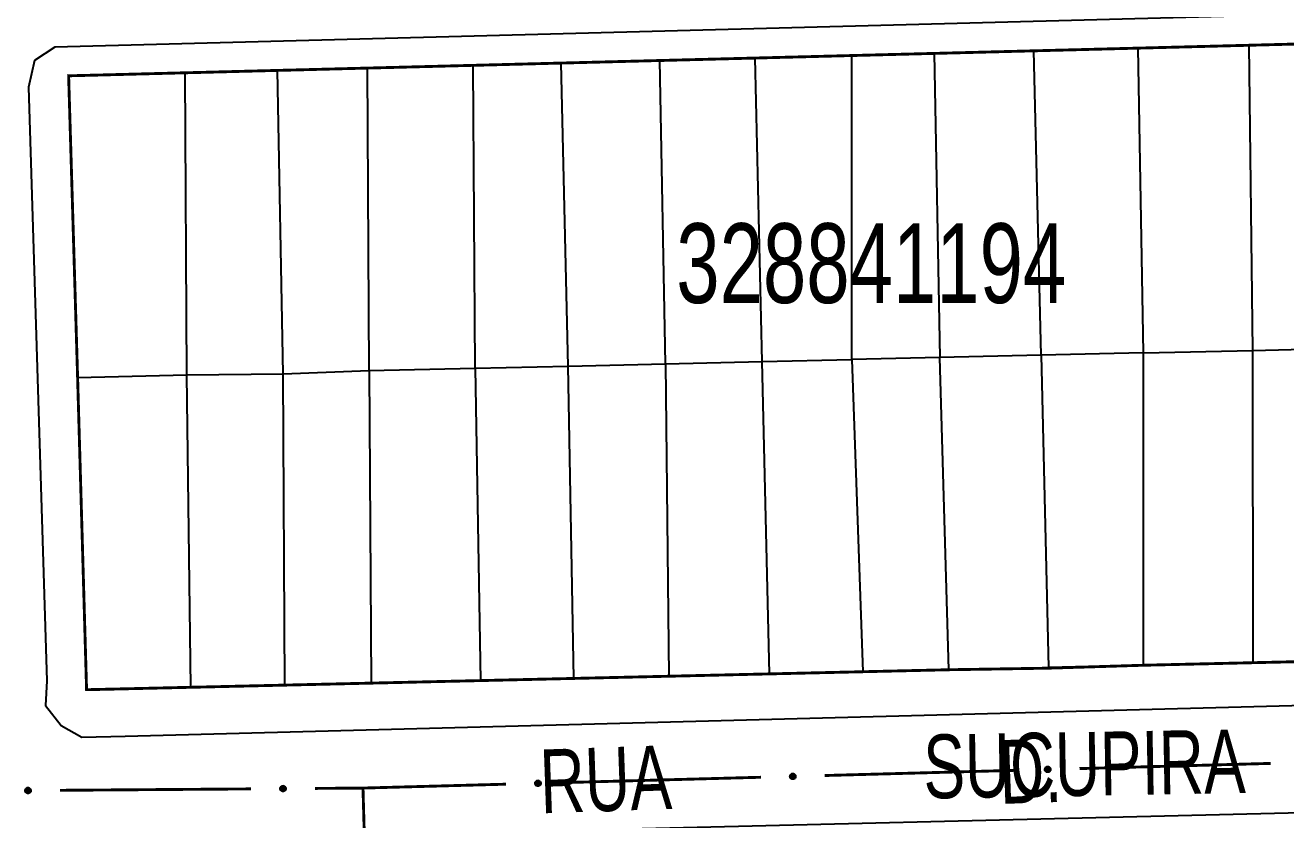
# Model space of a CAD drawing. Extents: x 203604 to 204690, y 4848469 to 4850418.
# Drawn here: x 203976.8 to 204055.9, y 4849908.1 to 4849957.9 of the extents above; entities that cross this region are included whole.
import ezdxf

# ---------------------------------------------------------------- set-up
doc = ezdxf.new("R2010")
doc.units = 0
doc.header["$LTSCALE"] = 1.5
doc.header["$MEASUREMENT"] = 0
for name, color, linetype in [('CD_MALHA_LOTES', 7, 'CONTINUOUS'), ('CD_TXT_QUADRA', 2, 'CONTINUOUS'), ('RU-QUADRA', 210, 'CONTINUOUS'), ('SV-EIXO-RUA-PAV', 20, 'CONTINUOUS'), ('SV-RUA-PAVIM', 7, 'CONTINUOUS'), ('SV-TXT-RUA-PAV', 7, 'CONTINUOUS'), ('SV-TXT-VIA-ATUAL', 250, 'CONTINUOUS')]:
    doc.layers.add(name, color=color, linetype=linetype)
doc.styles.add('ARIAL', font='ARIAL.SHX')

msp = doc.modelspace()

# ---------------------------------------------------------------- linework, layer by layer
at = {"layer": 'CD_MALHA_LOTES', "linetype": 'Continuous', "flags": 128}
for points in [[(204028.708391, 4849955.992008), (204033.881673, 4849956.125928)], [(204033.881673, 4849956.125928), (204040.126866, 4849956.287597)], [(204033.881673, 4849956.125928), (204034.226732, 4849937.041258)], [(204040.126866, 4849956.287597), (204046.662112, 4849956.456774)], [(204040.582498, 4849937.197891), (204040.126866, 4849956.287597)], [(204053.647463, 4849956.637602), (204046.662112, 4849956.456774)], [(204047.002556, 4849937.346046), (204046.662112, 4849956.456774)], [(204053.647463, 4849956.637602), (204059.051623, 4849956.777499)], [(204053.875676, 4849937.491664), (204053.647463, 4849956.637602)], [(204004.947929, 4849955.376924), (203998.305982, 4849955.204985)], [(204004.947929, 4849955.376924), (204010.467528, 4849955.519809)], [(204005.065277, 4849936.378263), (204004.947929, 4849955.376924)], [(204010.467528, 4849955.519809), (204016.665197, 4849955.680248)], [(204010.914836, 4849936.513252), (204010.467528, 4849955.519809)], [(204016.665197, 4849955.680248), (204022.631987, 4849955.834709)], [(204017.002464, 4849936.653736), (204016.665197, 4849955.680248)], [(204028.708391, 4849955.992008), (204022.631987, 4849955.834709)], [(204023.071912, 4849936.7938), (204022.631987, 4849955.834709)], [(204028.704179, 4849936.923776), (204028.708391, 4849955.992008)], [(203979.558753, 4849954.719678), (203986.878768, 4849954.90917)], [(203980.12176, 4849935.802643), (203979.558753, 4849954.719678)], [(203992.673857, 4849955.059187), (203986.878768, 4849954.90917)], [(203986.978998, 4849935.960887), (203986.878768, 4849954.90917)], [(203992.673857, 4849955.059187), (203998.305982, 4849955.204985)], [(203993.01462, 4849936.027846), (203992.673857, 4849955.059187)], [(203998.409748, 4849936.224673), (203998.305982, 4849955.204985)], [(204034.226732, 4849937.041258), (204028.704179, 4849936.923776)], [(204040.582498, 4849937.197891), (204034.226732, 4849937.041258)], [(204034.79203, 4849917.462241), (204034.226732, 4849937.041258)], [(204047.002556, 4849937.346046), (204040.582498, 4849937.197891)], [(204047.002556, 4849937.346046), (204053.875676, 4849937.491664)], [(204047.010555, 4849917.745023), (204047.002556, 4849937.346046)], [(204053.875676, 4849937.491664), (204059.497256, 4849937.634385)], [(204053.880772, 4849917.904025), (204053.875676, 4849937.491664)], [(203998.409748, 4849936.224673), (204005.065277, 4849936.378263)], [(204005.065277, 4849936.378263), (204010.914836, 4849936.513252)], [(204005.065277, 4849936.378263), (204005.40317, 4849916.782074)], [(204010.914836, 4849936.513252), (204017.002464, 4849936.653736)], [(204011.260517, 4849916.917635), (204010.914836, 4849936.513252)], [(204017.002464, 4849936.653736), (204023.071912, 4849936.7938)], [(204017.002464, 4849936.653736), (204017.225197, 4849917.05568)], [(204023.071912, 4849936.7938), (204028.704179, 4849936.923776)], [(204023.530104, 4849917.201598), (204023.071912, 4849936.7938)], [(204028.704179, 4849936.923776), (204029.387451, 4849917.337159)], [(203980.12176, 4849935.802643), (203986.978998, 4849935.960887)], [(203980.684767, 4849916.21), (203980.12176, 4849935.802643)], [(203986.978998, 4849935.960887), (203993.01462, 4849936.027846)], [(203987.219965, 4849916.361248), (203986.978998, 4849935.960887)], [(203993.01462, 4849936.027846), (203998.409748, 4849936.224673)], [(203993.130979, 4849916.498051), (203993.01462, 4849936.027846)], [(203998.409748, 4849936.224673), (203998.538162, 4849916.623193)], [(204059.850661, 4849918.04219), (204053.880772, 4849917.904025)], [(204029.387451, 4849917.337159), (204023.530104, 4849917.201598)], [(204034.79203, 4849917.462241), (204029.387451, 4849917.337159)], [(204041.039117, 4849917.561216), (204034.79203, 4849917.462241)], [(204047.010555, 4849917.745023), (204041.038057, 4849917.606797)], [(204041.038057, 4849917.606797), (204041.039117, 4849917.561216)], [(204053.880772, 4849917.904025), (204047.010555, 4849917.745023)], [(203993.130979, 4849916.498051), (203987.219965, 4849916.361248)], [(203998.538162, 4849916.623193), (203993.130979, 4849916.498051)], [(204005.40317, 4849916.782074), (203998.538162, 4849916.623193)], [(204011.260517, 4849916.917635), (204005.40317, 4849916.782074)], [(204017.225197, 4849917.05568), (204011.260517, 4849916.917635)], [(204023.530104, 4849917.201598), (204017.225197, 4849917.05568)], [(203987.219965, 4849916.361248), (203980.684767, 4849916.21)]]:
    msp.add_lwpolyline(points, dxfattribs=at)
at = {"layer": 'CD_MALHA_LOTES', "linetype": 'Continuous'}
msp.add_lwpolyline([(204040.582498, 4849937.197891), (204041.038057, 4849917.606797)], dxfattribs=at)
at = {"layer": 'RU-QUADRA', "linetype": 'Continuous', "const_width": 0.18, "flags": 128}
msp.add_lwpolyline([(204059.051623, 4849956.777499), (204053.647463, 4849956.637602), (204046.662112, 4849956.456774), (204040.126866, 4849956.287597), (204033.881673, 4849956.125928), (204028.708391, 4849955.992008), (204022.631987, 4849955.834709), (204016.665197, 4849955.680248), (204010.467528, 4849955.519809), (204004.947929, 4849955.376924), (203998.305982, 4849955.204985), (203992.673857, 4849955.059187), (203986.878768, 4849954.90917), (203979.558753, 4849954.719678), (203980.12176, 4849935.802643), (203980.684767, 4849916.21), (203987.219965, 4849916.361248), (203993.130979, 4849916.498051), (203998.538162, 4849916.623193), (204005.40317, 4849916.782074), (204011.260517, 4849916.917635), (204017.225197, 4849917.05568), (204023.530104, 4849917.201598), (204029.387451, 4849917.337159), (204034.79203, 4849917.462241), (204041.039117, 4849917.561216), (204047.010555, 4849917.745023), (204053.880772, 4849917.904025), (204059.850661, 4849918.04219)], dxfattribs=at)
at = {"layer": 'SV-EIXO-RUA-PAV'}
for points in [[(204025.145366, 4849910.666285), (204025.11224, 4849910.630303), (204025.076413, 4849910.606151), (204025.040733, 4849910.594608), (204025.006544, 4849910.59263), (204024.971339, 4849910.594544), (204024.936271, 4849910.604306), (204024.89975, 4849910.623762), (204024.863421, 4849910.656738), (204024.841092, 4849910.695066), (204024.827904, 4849910.72944), (204024.823788, 4849910.764971), (204024.826221, 4849910.79914), (204024.837566, 4849910.835231), (204024.857644, 4849910.87205), (204024.891686, 4849910.907777), (204024.926973, 4849910.931214), (204024.961777, 4849910.941473), (204024.997524, 4849910.945385), (204025.033442, 4849910.942999), (204025.06781, 4849910.933218), (204025.104845, 4849910.912936), (204025.139662, 4849910.878869), (204025.163439, 4849910.843942), (204025.174184, 4849910.809291), (204025.177243, 4849910.774011), (204025.175752, 4849910.738677), (204025.167407, 4849910.703017), (204025.145366, 4849910.666285)], [(204041.139468, 4849911.10066), (204041.106343, 4849911.064677), (204041.070516, 4849911.040526), (204041.034836, 4849911.028983), (204041.000647, 4849911.027004), (204040.965442, 4849911.028919), (204040.930374, 4849911.03868), (204040.893852, 4849911.058136), (204040.857524, 4849911.091112), (204040.835195, 4849911.12944), (204040.822007, 4849911.163815), (204040.817891, 4849911.199346), (204040.820324, 4849911.233515), (204040.831668, 4849911.269606), (204040.851746, 4849911.306425), (204040.885789, 4849911.342152), (204040.921076, 4849911.365588), (204040.95588, 4849911.375847), (204040.991627, 4849911.379759), (204041.027545, 4849911.377373), (204041.061913, 4849911.367593), (204041.098947, 4849911.347311), (204041.133765, 4849911.313243), (204041.157542, 4849911.278316), (204041.168287, 4849911.243665), (204041.171346, 4849911.208385), (204041.169854, 4849911.173051), (204041.161509, 4849911.137392), (204041.139468, 4849911.10066)], [(203993.153326, 4849909.893711), (203993.119497, 4849909.858389), (203993.0832, 4849909.834949), (203993.0473, 4849909.824112), (203993.013078, 4849909.822808), (203992.977918, 4849909.825417), (203992.943049, 4849909.835869), (203992.906919, 4849909.856041), (203992.871248, 4849909.889727), (203992.849679, 4849909.928488), (203992.837172, 4849909.963116), (203992.833757, 4849909.998722), (203992.836864, 4849910.032836), (203992.848918, 4849910.068696), (203992.869718, 4849910.105112), (203992.904459, 4849910.14016), (203992.940201, 4849910.162896), (203992.975201, 4849910.172466), (203993.011019, 4849910.175672), (203993.046882, 4849910.172579), (203993.081051, 4849910.162122), (203993.117678, 4849910.141113), (203993.151817, 4849910.106366), (203993.1749, 4849910.070976), (203993.184959, 4849910.03612), (203993.187322, 4849910.000787), (203993.185134, 4849909.965489), (203993.176087, 4849909.930001), (203993.153326, 4849909.893711)], [(204009.151263, 4849910.231911), (204009.118138, 4849910.195928), (204009.08231, 4849910.171777), (204009.04663, 4849910.160234), (204009.012442, 4849910.158255), (204008.977237, 4849910.16017), (204008.942169, 4849910.169932), (204008.905647, 4849910.189387), (204008.869318, 4849910.222363), (204008.84699, 4849910.260691), (204008.833802, 4849910.295066), (204008.829685, 4849910.330597), (204008.832119, 4849910.364766), (204008.843463, 4849910.400857), (204008.863541, 4849910.437676), (204008.897584, 4849910.473403), (204008.93287, 4849910.49684), (204008.967675, 4849910.507098), (204009.003422, 4849910.51101), (204009.03934, 4849910.508624), (204009.073708, 4849910.498844), (204009.110742, 4849910.478562), (204009.14556, 4849910.444495), (204009.169337, 4849910.409567), (204009.180081, 4849910.374916), (204009.18314, 4849910.339636), (204009.181649, 4849910.304303), (204009.173304, 4849910.268643), (204009.151263, 4849910.231911)], [(203977.153767, 4849909.774928), (203977.119938, 4849909.739606), (203977.083641, 4849909.716166), (203977.04774, 4849909.705329), (203977.013519, 4849909.704025), (203976.978359, 4849909.706634), (203976.94349, 4849909.717085), (203976.90736, 4849909.737257), (203976.871688, 4849909.770944), (203976.85012, 4849909.809704), (203976.837613, 4849909.844333), (203976.834198, 4849909.879938), (203976.837305, 4849909.914052), (203976.849359, 4849909.949913), (203976.870159, 4849909.986328), (203976.9049, 4849910.021377), (203976.940642, 4849910.044113), (203976.975642, 4849910.053683), (203977.011459, 4849910.056889), (203977.047323, 4849910.053795), (203977.081492, 4849910.043339), (203977.118119, 4849910.02233), (203977.152258, 4849909.987582), (203977.175341, 4849909.952193), (203977.1854, 4849909.917337), (203977.187763, 4849909.882003), (203977.185575, 4849909.846706), (203977.176528, 4849909.811218), (203977.153767, 4849909.774928)]]:
    msp.add_lwpolyline(points, close=True, dxfattribs=at)
for points in [[(204025.080887, 4849910.920549), (204024.882407, 4849910.890588)], [(204025.06781, 4849910.933218), (204024.891686, 4849910.907777)], [(204025.046305, 4849910.937355), (204024.91573, 4849910.920159)], [(204025.033442, 4849910.942999), (204024.926973, 4849910.931214)], [(204041.168287, 4849911.243665), (204040.817891, 4849911.199346)], [(204041.157542, 4849911.278316), (204040.820324, 4849911.233515)], [(204041.167207, 4849911.226386), (204040.821636, 4849911.18424)], [(204041.171346, 4849911.208385), (204040.822007, 4849911.163815)], [(204041.159424, 4849911.261665), (204040.822111, 4849911.217014)], [(204041.143457, 4849911.296722), (204040.830696, 4849911.252737)], [(204041.133765, 4849911.313243), (204040.831668, 4849911.269606)], [(204041.166844, 4849911.18952), (204040.833622, 4849911.14498)], [(204041.169854, 4849911.173051), (204040.835195, 4849911.12944)], [(204041.112559, 4849911.328644), (204040.844737, 4849911.288609)], [(204041.16095, 4849911.155235), (204040.850953, 4849911.10996)], [(204041.098947, 4849911.347311), (204040.851746, 4849911.306425)], [(204041.161509, 4849911.137392), (204040.857524, 4849911.091112)], [(204041.07499, 4849911.354924), (204040.87651, 4849911.324963)], [(204041.1496, 4849911.120801), (204040.87916, 4849911.0766)], [(204041.061913, 4849911.367593), (204040.885789, 4849911.342152)], [(204041.139468, 4849911.10066), (204040.893852, 4849911.058136)], [(204041.040408, 4849911.37173), (204040.909832, 4849911.354533)], [(204041.120628, 4849911.081793), (204040.919494, 4849911.04903)], [(204041.027545, 4849911.377373), (204040.921076, 4849911.365588)], [(204041.106343, 4849911.064677), (204040.930374, 4849911.03868)], [(204041.085979, 4849911.050822), (204040.95673, 4849911.035026)], [(204041.070516, 4849911.040526), (204040.965442, 4849911.028919)], [(203993.117678, 4849910.141113), (203992.869718, 4849910.105112)], [(203993.093875, 4849910.149198), (203992.894843, 4849910.123158)], [(203993.081051, 4849910.162122), (203992.904459, 4849910.14016)], [(203993.059632, 4849910.166683), (203992.928742, 4849910.152065)], [(203993.046882, 4849910.172579), (203992.940201, 4849910.162896)], [(204009.180081, 4849910.374916), (204008.829685, 4849910.330597)], [(204009.169337, 4849910.409567), (204008.832119, 4849910.364766)], [(204009.179002, 4849910.357637), (204008.83343, 4849910.315491)], [(204009.18314, 4849910.339636), (204008.833802, 4849910.295066)], [(204009.171219, 4849910.392916), (204008.833905, 4849910.348265)], [(204009.155252, 4849910.427973), (204008.84249, 4849910.383988)], [(204009.14556, 4849910.444495), (204008.843463, 4849910.400857)], [(204009.178638, 4849910.320771), (204008.845417, 4849910.276231)], [(204009.181649, 4849910.304303), (204008.84699, 4849910.260691)], [(204009.124354, 4849910.459895), (204008.856531, 4849910.41986)], [(204009.172744, 4849910.286486), (204008.862748, 4849910.241211)], [(204009.110742, 4849910.478562), (204008.863541, 4849910.437676)], [(204009.173304, 4849910.268643), (204008.869318, 4849910.222363)], [(204009.086785, 4849910.486175), (204008.888305, 4849910.456214)], [(204009.161394, 4849910.252052), (204008.890955, 4849910.207851)], [(204009.073708, 4849910.498844), (204008.897584, 4849910.473403)], [(204009.151263, 4849910.231911), (204008.905647, 4849910.189387)], [(204009.052203, 4849910.502981), (204008.921627, 4849910.485785)], [(204009.132423, 4849910.213044), (204008.931289, 4849910.180281)], [(204009.03934, 4849910.508624), (204008.93287, 4849910.49684)], [(204009.118138, 4849910.195928), (204008.942169, 4849910.169932)], [(204009.097774, 4849910.182073), (204008.968525, 4849910.166277)], [(204009.08231, 4849910.171777), (204008.977237, 4849910.16017)], [(204025.174184, 4849910.809291), (204024.823788, 4849910.764971)], [(204025.163439, 4849910.843942), (204024.826221, 4849910.79914)], [(204025.173105, 4849910.792011), (204024.827533, 4849910.749866)], [(204025.177243, 4849910.774011), (204024.827904, 4849910.72944)], [(204025.165322, 4849910.827291), (204024.828008, 4849910.782639)], [(204025.149354, 4849910.862348), (204024.836593, 4849910.818363)], [(204025.139662, 4849910.878869), (204024.837566, 4849910.835231)], [(204025.172741, 4849910.755146), (204024.839519, 4849910.710605)], [(204025.175752, 4849910.738677), (204024.841092, 4849910.695066)], [(204025.118457, 4849910.894269), (204024.850634, 4849910.854235)], [(204025.166847, 4849910.72086), (204024.856851, 4849910.675585)], [(204025.104845, 4849910.912936), (204024.857644, 4849910.87205)], [(204025.167407, 4849910.703017), (204024.863421, 4849910.656738)], [(204025.155497, 4849910.686426), (204024.885057, 4849910.642226)], [(204025.145366, 4849910.666285), (204024.89975, 4849910.623762)], [(204025.126526, 4849910.647419), (204024.925392, 4849910.614656)], [(204025.11224, 4849910.630303), (204024.936271, 4849910.604306)], [(204025.091876, 4849910.616447), (204024.962628, 4849910.600652)], [(204025.076413, 4849910.606151), (204024.971339, 4849910.594544)], [(203977.1854, 4849909.917337), (203976.834198, 4849909.879938)], [(203977.175341, 4849909.952193), (203976.837305, 4849909.914052)], [(203977.187763, 4849909.882003), (203976.837613, 4849909.844333)], [(203977.18398, 4849909.900082), (203976.837644, 4849909.864761)], [(203977.176895, 4849909.935508), (203976.838766, 4849909.897519)], [(203977.161622, 4849909.970873), (203976.848054, 4849909.933067)], [(203977.182889, 4849909.863231), (203976.848854, 4849909.825272)], [(203977.152258, 4849909.987582), (203976.849359, 4849909.949913)], [(203977.185575, 4849909.846706), (203976.85012, 4849909.809704)], [(203977.13136, 4849910.003398), (203976.8628, 4849909.968655)], [(203977.17632, 4849909.829068), (203976.865491, 4849909.789917)], [(203977.118119, 4849910.02233), (203976.870159, 4849909.986328)], [(203977.176528, 4849909.811218), (203976.871688, 4849909.770944)], [(203977.164293, 4849909.794865), (203976.893034, 4849909.756008)], [(203977.094316, 4849910.030414), (203976.895284, 4849910.004374)], [(203977.081492, 4849910.043339), (203976.9049, 4849910.021377)], [(203977.153767, 4849909.774928), (203976.90736, 4849909.737257)], [(203977.060073, 4849910.047899), (203976.929183, 4849910.033282)], [(203977.134558, 4849909.756436), (203976.932817, 4849909.727647)], [(203977.047323, 4849910.053795), (203976.940642, 4849910.044113)], [(203977.119938, 4849909.739606), (203976.94349, 4849909.717085)], [(203977.099304, 4849909.726154), (203976.96977, 4849909.712912)], [(203977.083641, 4849909.716166), (203976.978359, 4849909.706634)], [(203993.184959, 4849910.03612), (203992.833757, 4849909.998722)], [(203993.1749, 4849910.070976), (203992.836864, 4849910.032836)], [(203993.187322, 4849910.000787), (203992.837172, 4849909.963116)], [(203993.18354, 4849910.018865), (203992.837203, 4849909.983545)], [(203993.176454, 4849910.054291), (203992.838325, 4849910.016303)], [(203993.161181, 4849910.089657), (203992.847613, 4849910.05185)], [(203993.182449, 4849909.982014), (203992.848413, 4849909.944056)], [(203993.151817, 4849910.106366), (203992.848918, 4849910.068696)], [(203993.185134, 4849909.965489), (203992.849679, 4849909.928488)], [(203993.130919, 4849910.122181), (203992.862359, 4849910.087438)], [(203993.175879, 4849909.947851), (203992.86505, 4849909.908701)], [(203993.176087, 4849909.930001), (203992.871248, 4849909.889727)], [(203993.163852, 4849909.913648), (203992.892593, 4849909.874791)], [(203993.153326, 4849909.893711), (203992.906919, 4849909.856041)], [(203993.134117, 4849909.87522), (203992.932376, 4849909.846431)], [(203993.119497, 4849909.858389), (203992.943049, 4849909.835869)], [(203993.098863, 4849909.844938), (203992.969329, 4849909.831695)], [(203993.0832, 4849909.834949), (203992.977918, 4849909.825417)]]:
    msp.add_lwpolyline(points, dxfattribs=at)
at = {"layer": 'SV-EIXO-RUA-PAV', "const_width": 0.18}
for points in [[(204038.993589, 4849911.152502), (204026.998013, 4849910.826721)], [(204054.987692, 4849911.586877), (204042.992115, 4849911.261096)], [(203998.03, 4849910.04), (203995.008777, 4849910.01757)], [(203999.008333, 4849910.066566), (203998.03, 4849910.04)], [(203998.03, 4849910.04), (203998.367623, 4849898.04475)], [(204007.005384, 4849910.283753), (203999.008333, 4849910.066566)], [(204022.999487, 4849910.718128), (204011.00391, 4849910.392347)], [(203991.008887, 4849909.987874), (203979.009218, 4849909.898786)]]:
    msp.add_lwpolyline(points, dxfattribs=at)
at = {"layer": 'SV-RUA-PAVIM', "linetype": 'Continuous'}
for points in [[(203978.19, 4849916.76, 6.54), (203978.1, 4849915.22, 6.42), (203979.08, 4849913.96, 6.41), (203980.38, 4849913.23, 6.41), (203983.1, 4849913.3, 6.48), (204096.9, 4849916.28, 8.75), (204098.39, 4849916.66, 8.88), (204099.02, 4849917.92, 8.88), (204098.4, 4849957.7, 9.51), (204097.52, 4849958.93, 9.51), (204095.9, 4849959.62, 9.52), (203978.69, 4849956.51, 7.51), (203977.42, 4849955.68, 7.45), (203977.04, 4849954, 7.45)], [(204097.58, 4849866.41, 7.84), (204099.36, 4849866.71, 7.85), (204099.53, 4849866.71, 7.85), (204100.55, 4849868.41, 7.85), (204102.43, 4849869.96, 7.85), (204099.48, 4849908.27, 8.72), (204098.71, 4849908.92, 8.65), (204097.96, 4849909.16, 8.66), (204059.54, 4849908.54, 8.19), (204004.34, 4849907.22, 6.84), (204002.97, 4849906.59, 6.48), (204002.1, 4849905.48, 6.3), (204002.03, 4849903.91, 6.2), (204003.07, 4849866.22, 5.83), (204003.92, 4849864.88, 5.78), (204005, 4849864.08, 5.78), (204006.79, 4849863.8, 5.78)]]:
    msp.add_polyline3d(points, close=True, dxfattribs=at)

# ---------------------------------------------------------------- texts
at = {"layer": 'CD_TXT_QUADRA', "style": 'ARIAL', "width": 0.7}
msp.add_text('328841194', height=5, dxfattribs=at).set_placement((204017.689126, 4849940.46757))
at = {"layer": 'SV-TXT-RUA-PAV', "style": 'ARIAL', "width": 0.7}
for s, p in [('RUA', (204009.2, 4849908.45)), ('D.', (204038.02, 4849909.04))]:
    msp.add_text(s, height=4, rotation=2, dxfattribs=at).set_placement(p)
at = {"layer": 'SV-TXT-VIA-ATUAL', "style": 'ARIAL', "width": 0.7}
msp.add_text('SUCUPIRA', height=4, rotation=1, dxfattribs=at).set_placement((204033.230176, 4849909.38021))

doc.saveas('drawing.dxf')
